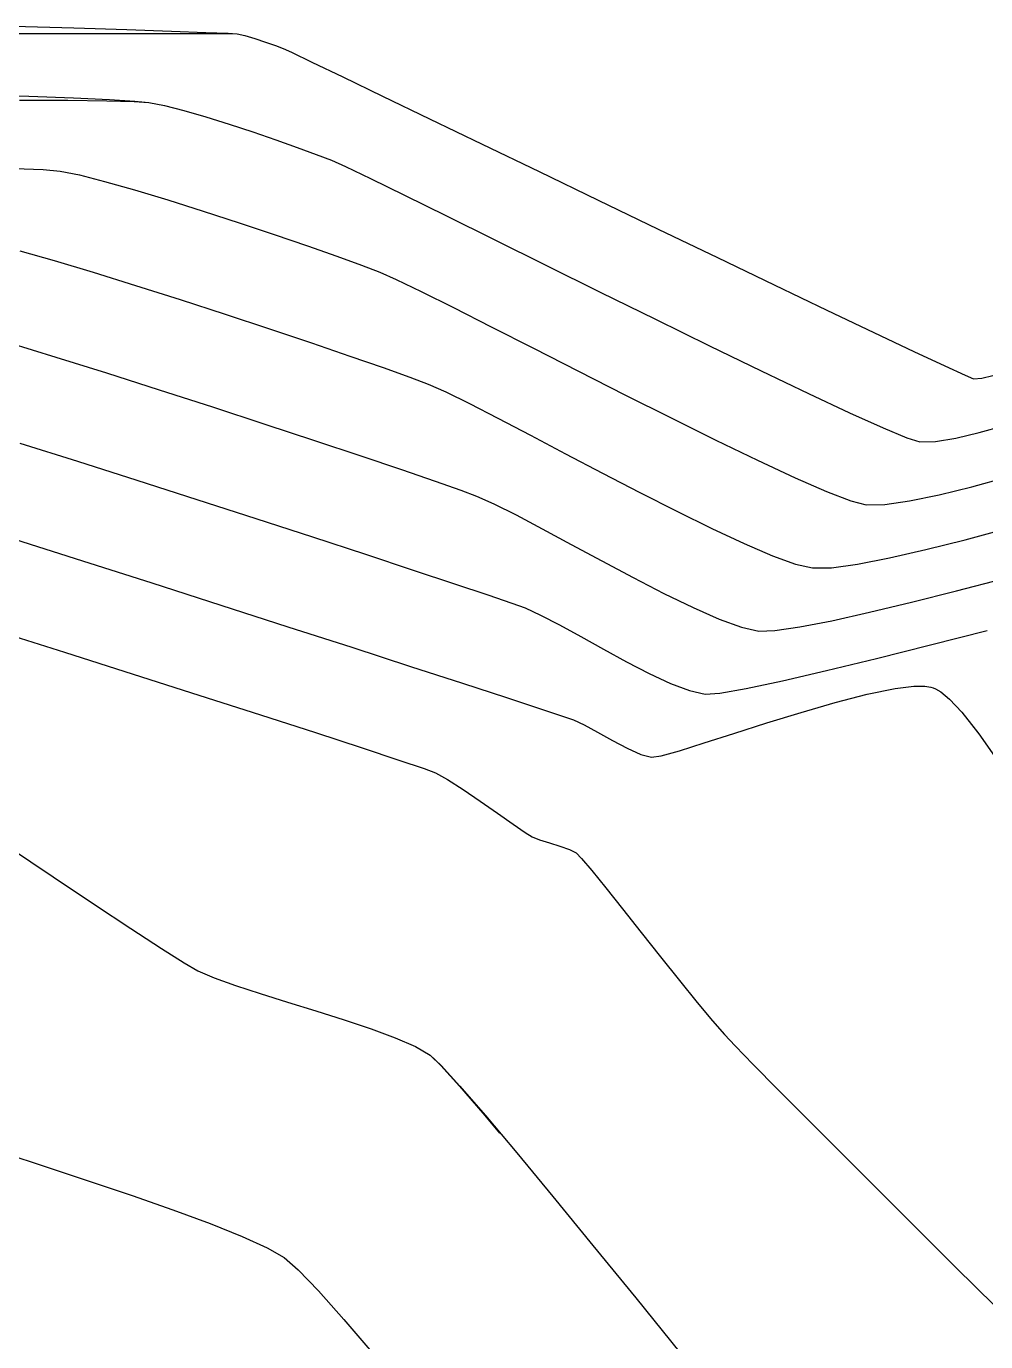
# Model space of a CAD drawing. Header units: metres. Extents: x 708868 to 711043, y 5411316 to 5413138.
# Drawn here: x 709548.8 to 709590.9, y 5411999.7 to 5412057.4 of the extents above; entities that cross this region are included whole.
import ezdxf

# ---------------------------------------------------------------- set-up
doc = ezdxf.new("R2010")
doc.units = ezdxf.units.M
for name, color, linetype in [('Rionegro 2010_Contours', 7, 'Continuous'), ('Rionegro 2014_Contours', 7, 'Continuous'), ('Rionegro 2018_Contours', 7, 'Continuous')]:
    doc.layers.add(name, color=color, linetype=linetype)

msp = doc.modelspace()

# ---------------------------------------------------------------- linework, layer by layer
at = {"layer": 'Rionegro 2010_Contours'}
for points in [[(709548.261, 5412057.422, 242), (709550.902, 5412057.348, 242), (709553.234, 5412057.276, 242), (709555.187, 5412057.211, 242), (709556.69, 5412057.156, 242), (709557.673, 5412057.115, 242), (709558.068, 5412057.093, 242), (709558.412, 5412057.016, 242), (709558.85, 5412056.887, 242), (709559.319, 5412056.733, 242), (709559.752, 5412056.58, 242), (709560.085, 5412056.454, 242), (709560.45, 5412056.283, 242), (709561.347, 5412055.854, 242), (709562.704, 5412055.2, 242), (709564.451, 5412054.358, 242), (709566.516, 5412053.361, 242), (709568.829, 5412052.244, 242), (709571.319, 5412051.042, 242), (709573.915, 5412049.79, 242), (709576.547, 5412048.521, 242), (709579.143, 5412047.271, 242), (709581.633, 5412046.075, 242), (709583.946, 5412044.966, 242), (709586.012, 5412043.979, 242), (709587.759, 5412043.15, 242), (709589.117, 5412042.513, 242), (709590.014, 5412042.102, 242), (709590.381, 5412041.952, 242), (709590.741, 5412041.98, 242), (709591.225, 5412042.09, 242)], [(709546.651, 5412054.434, 241), (709548.929, 5412054.356, 241), (709550.889, 5412054.278, 241), (709552.463, 5412054.203, 241), (709553.586, 5412054.136, 241), (709554.19, 5412054.08, 241), (709554.888, 5412053.941, 241), (709555.737, 5412053.725, 241), (709556.694, 5412053.449, 241), (709557.714, 5412053.131, 241), (709558.752, 5412052.789, 241), (709559.765, 5412052.441, 241), (709560.708, 5412052.105, 241), (709561.537, 5412051.799, 241), (709562.208, 5412051.541, 241), (709562.82, 5412051.266, 241), (709563.915, 5412050.742, 241), (709565.417, 5412050.007, 241), (709567.252, 5412049.102, 241), (709569.345, 5412048.066, 241), (709571.622, 5412046.938, 241), (709574.006, 5412045.758, 241), (709576.425, 5412044.566, 241), (709578.803, 5412043.4, 241), (709581.065, 5412042.301, 241), (709583.137, 5412041.307, 241), (709584.944, 5412040.459, 241), (709586.411, 5412039.796, 241), (709587.464, 5412039.357, 241), (709588.027, 5412039.182, 241), (709588.709, 5412039.201, 241), (709589.602, 5412039.348, 241), (709590.625, 5412039.586, 241), (709591.697, 5412039.879, 241)], [(709548.534, 5412047.562, 239), (709550.034, 5412047.139, 239), (709551.748, 5412046.628, 239), (709553.614, 5412046.05, 239), (709555.569, 5412045.429, 239), (709557.55, 5412044.786, 239), (709559.494, 5412044.143, 239), (709561.339, 5412043.523, 239), (709563.02, 5412042.948, 239), (709564.475, 5412042.44, 239), (709565.641, 5412042.022, 239), (709566.455, 5412041.715, 239), (709567.223, 5412041.375, 239), (709568.259, 5412040.867, 239), (709569.514, 5412040.223, 239), (709570.94, 5412039.476, 239), (709572.486, 5412038.661, 239), (709574.105, 5412037.809, 239), (709575.746, 5412036.956, 239), (709577.361, 5412036.133, 239), (709578.9, 5412035.373, 239), (709580.314, 5412034.712, 239), (709581.555, 5412034.18, 239), (709582.573, 5412033.813, 239), (709583.318, 5412033.643, 239), (709584.145, 5412033.656, 239), (709585.295, 5412033.811, 239), (709586.701, 5412034.084, 239), (709588.295, 5412034.449, 239), (709590.011, 5412034.881, 239), (709591.782, 5412035.356, 239)], [(709548.035, 5412043.542, 238), (709550.108, 5412042.904, 238), (709552.334, 5412042.205, 238), (709554.648, 5412041.467, 238), (709556.985, 5412040.712, 238), (709559.281, 5412039.962, 238), (709561.471, 5412039.239, 238), (709563.491, 5412038.565, 238), (709565.276, 5412037.963, 238), (709566.762, 5412037.453, 238), (709567.885, 5412037.059, 238), (709568.579, 5412036.801, 238), (709569.331, 5412036.464, 238), (709570.307, 5412035.973, 238), (709571.456, 5412035.365, 238), (709572.729, 5412034.679, 238), (709574.077, 5412033.953, 238), (709575.45, 5412033.224, 238), (709576.799, 5412032.53, 238), (709578.074, 5412031.911, 238), (709579.226, 5412031.402, 238), (709580.206, 5412031.044, 238), (709580.964, 5412030.873, 238), (709581.671, 5412030.896, 238), (709582.759, 5412031.055, 238), (709584.164, 5412031.33, 238), (709585.821, 5412031.698, 238), (709587.666, 5412032.142, 238), (709589.637, 5412032.639, 238), (709591.668, 5412033.17, 238)], [(709548.539, 5412039.126, 237), (709551.061, 5412038.33, 237), (709553.667, 5412037.499, 237), (709556.296, 5412036.654, 237), (709558.887, 5412035.816, 237), (709561.375, 5412035.006, 237), (709563.701, 5412034.245, 237), (709565.801, 5412033.552, 237), (709567.613, 5412032.95, 237), (709569.075, 5412032.458, 237), (709570.126, 5412032.097, 237), (709570.702, 5412031.888, 237), (709571.389, 5412031.577, 237), (709572.218, 5412031.144, 237), (709573.15, 5412030.631, 237), (709574.143, 5412030.077, 237), (709575.157, 5412029.523, 237), (709576.151, 5412029.009, 237), (709577.085, 5412028.574, 237), (709577.918, 5412028.258, 237), (709578.61, 5412028.103, 237), (709579.256, 5412028.152, 237), (709580.412, 5412028.357, 237), (709581.996, 5412028.694, 237), (709583.927, 5412029.141, 237), (709586.122, 5412029.674, 237), (709588.5, 5412030.268, 237), (709590.979, 5412030.902, 237)], [(709548.299, 5412034.91, 236), (709551.284, 5412033.96, 236), (709554.325, 5412032.987, 236), (709557.354, 5412032.014, 236), (709560.301, 5412031.065, 236), (709563.097, 5412030.161, 236), (709565.672, 5412029.325, 236), (709567.959, 5412028.581, 236), (709569.886, 5412027.951, 236), (709571.386, 5412027.459, 236), (709572.389, 5412027.126, 236), (709572.826, 5412026.975, 236), (709573.297, 5412026.752, 236), (709573.887, 5412026.43, 236), (709574.538, 5412026.068, 236), (709575.189, 5412025.726, 236), (709575.781, 5412025.461, 236), (709576.256, 5412025.333, 236), (709576.682, 5412025.401, 236), (709577.477, 5412025.623, 236), (709578.565, 5412025.961, 236), (709579.869, 5412026.379, 236), (709581.313, 5412026.839, 236), (709582.82, 5412027.304, 236), (709584.312, 5412027.736, 236), (709585.714, 5412028.098, 236), (709586.949, 5412028.352, 236), (709587.765, 5412028.452, 236), (709588.252, 5412028.455, 236), (709588.506, 5412028.418, 236), (709588.611, 5412028.387, 236), (709588.72, 5412028.341, 236), (709588.951, 5412028.202, 236), (709589.328, 5412027.891, 236), (709589.876, 5412027.307, 236), (709590.554, 5412026.442, 236)], [(709548.042, 5412021.408, 234), (709550, 5412020.089, 234), (709551.81, 5412018.876, 234), (709553.412, 5412017.813, 234), (709554.744, 5412016.943, 234), (709555.744, 5412016.31, 234), (709556.351, 5412015.959, 234), (709557.062, 5412015.65, 234), (709557.992, 5412015.314, 234), (709559.084, 5412014.958, 234), (709560.282, 5412014.584, 234), (709561.529, 5412014.199, 234), (709562.77, 5412013.806, 234), (709563.948, 5412013.411, 234), (709565.007, 5412013.017, 234), (709565.89, 5412012.631, 234), (709566.542, 5412012.256, 234), (709567.014, 5412011.806, 234), (709567.826, 5412010.902, 234), (709568.935, 5412009.603, 234), (709569.58, 5412008.827, 234)]]:
    msp.add_polyline3d(points, dxfattribs=at)
at = {"layer": 'Rionegro 2014_Contours'}
for points in [[(709547.487, 5412057.101, 242), (709550.32, 5412057.106, 242), (709552.833, 5412057.11, 242), (709554.945, 5412057.11, 242), (709556.575, 5412057.108, 242), (709557.643, 5412057.102, 242), (709558.068, 5412057.093, 242), (709558.412, 5412057.016, 242), (709558.85, 5412056.887, 242), (709559.319, 5412056.733, 242), (709559.752, 5412056.58, 242), (709560.085, 5412056.454, 242), (709560.45, 5412056.283, 242), (709561.347, 5412055.854, 242), (709562.704, 5412055.2, 242), (709564.451, 5412054.358, 242), (709566.516, 5412053.361, 242), (709568.829, 5412052.244, 242), (709571.319, 5412051.042, 242), (709573.915, 5412049.79, 242), (709576.547, 5412048.521, 242), (709579.143, 5412047.271, 242), (709581.633, 5412046.075, 242), (709583.946, 5412044.966, 242), (709586.012, 5412043.979, 242), (709587.759, 5412043.15, 242), (709589.117, 5412042.513, 242), (709590.014, 5412042.102, 242), (709590.381, 5412041.952, 242), (709590.741, 5412041.98, 242), (709591.225, 5412042.09, 242)], [(709548.525, 5412054.184, 241), (709550.644, 5412054.173, 241), (709552.347, 5412054.153, 241), (709553.555, 5412054.122, 241), (709554.19, 5412054.08, 241), (709554.888, 5412053.941, 241), (709555.737, 5412053.725, 241), (709556.694, 5412053.449, 241), (709557.714, 5412053.131, 241), (709558.752, 5412052.789, 241), (709559.765, 5412052.441, 241), (709560.708, 5412052.105, 241), (709561.537, 5412051.799, 241), (709562.208, 5412051.541, 241), (709562.82, 5412051.266, 241), (709563.915, 5412050.742, 241), (709565.417, 5412050.007, 241), (709567.252, 5412049.102, 241), (709569.345, 5412048.066, 241), (709571.622, 5412046.938, 241), (709574.006, 5412045.758, 241), (709576.425, 5412044.566, 241), (709578.803, 5412043.4, 241), (709581.065, 5412042.301, 241), (709583.137, 5412041.307, 241), (709584.944, 5412040.459, 241), (709586.411, 5412039.796, 241), (709587.464, 5412039.357, 241), (709588.027, 5412039.182, 241), (709588.709, 5412039.201, 241), (709589.602, 5412039.348, 241), (709590.625, 5412039.586, 241), (709591.697, 5412039.879, 241)], [(709548.296, 5412051.173, 240), (709549.561, 5412051.129, 240), (709550.311, 5412051.066, 240), (709551.147, 5412050.898, 240), (709552.253, 5412050.616, 240), (709553.567, 5412050.243, 240), (709555.029, 5412049.8, 240), (709556.579, 5412049.311, 240), (709558.157, 5412048.796, 240), (709559.701, 5412048.279, 240), (709561.151, 5412047.782, 240), (709562.446, 5412047.326, 240), (709563.527, 5412046.934, 240), (709564.332, 5412046.628, 240), (709565.05, 5412046.309, 240), (709566.147, 5412045.778, 240), (709567.558, 5412045.073, 240), (709569.221, 5412044.231, 240), (709571.071, 5412043.289, 240), (709573.046, 5412042.283, 240), (709575.08, 5412041.251, 240), (709577.112, 5412040.231, 240), (709579.076, 5412039.258, 240), (709580.911, 5412038.37, 240), (709582.551, 5412037.605, 240), (709583.934, 5412036.999, 240), (709584.995, 5412036.589, 240), (709585.673, 5412036.412, 240), (709586.487, 5412036.428, 240), (709587.581, 5412036.586, 240), (709588.88, 5412036.856, 240), (709590.307, 5412037.208, 240), (709591.787, 5412037.61, 240)], [(709548.534, 5412047.562, 239), (709550.034, 5412047.139, 239), (709551.748, 5412046.628, 239), (709553.614, 5412046.05, 239), (709555.569, 5412045.429, 239), (709557.55, 5412044.786, 239), (709559.494, 5412044.143, 239), (709561.339, 5412043.523, 239), (709563.02, 5412042.948, 239), (709564.475, 5412042.44, 239), (709565.641, 5412042.022, 239), (709566.455, 5412041.715, 239), (709567.223, 5412041.375, 239), (709568.259, 5412040.867, 239), (709569.514, 5412040.223, 239), (709570.94, 5412039.476, 239), (709572.486, 5412038.661, 239), (709574.105, 5412037.809, 239), (709575.746, 5412036.956, 239), (709577.361, 5412036.133, 239), (709578.9, 5412035.373, 239), (709580.314, 5412034.712, 239), (709581.555, 5412034.18, 239), (709582.573, 5412033.813, 239), (709583.318, 5412033.643, 239), (709584.145, 5412033.656, 239), (709585.295, 5412033.811, 239), (709586.701, 5412034.084, 239), (709588.295, 5412034.449, 239), (709590.011, 5412034.881, 239), (709591.782, 5412035.356, 239)], [(709548.035, 5412043.542, 238), (709550.108, 5412042.904, 238), (709552.334, 5412042.205, 238), (709554.648, 5412041.467, 238), (709556.985, 5412040.712, 238), (709559.281, 5412039.962, 238), (709561.471, 5412039.239, 238), (709563.491, 5412038.565, 238), (709565.276, 5412037.963, 238), (709566.762, 5412037.453, 238), (709567.885, 5412037.059, 238), (709568.579, 5412036.801, 238), (709569.331, 5412036.464, 238), (709570.307, 5412035.973, 238), (709571.456, 5412035.365, 238), (709572.729, 5412034.679, 238), (709574.077, 5412033.953, 238), (709575.45, 5412033.224, 238), (709576.799, 5412032.53, 238), (709578.074, 5412031.911, 238), (709579.226, 5412031.402, 238), (709580.206, 5412031.044, 238), (709580.964, 5412030.873, 238), (709581.671, 5412030.896, 238), (709582.759, 5412031.055, 238), (709584.164, 5412031.33, 238), (709585.821, 5412031.698, 238), (709587.666, 5412032.142, 238), (709589.637, 5412032.639, 238), (709591.668, 5412033.17, 238)], [(709548.539, 5412039.126, 237), (709551.061, 5412038.33, 237), (709553.667, 5412037.499, 237), (709556.296, 5412036.654, 237), (709558.887, 5412035.816, 237), (709561.375, 5412035.006, 237), (709563.701, 5412034.245, 237), (709565.801, 5412033.552, 237), (709567.613, 5412032.95, 237), (709569.075, 5412032.458, 237), (709570.126, 5412032.097, 237), (709570.702, 5412031.888, 237), (709571.389, 5412031.577, 237), (709572.218, 5412031.144, 237), (709573.15, 5412030.631, 237), (709574.143, 5412030.077, 237), (709575.157, 5412029.523, 237), (709576.151, 5412029.009, 237), (709577.085, 5412028.574, 237), (709577.918, 5412028.258, 237), (709578.61, 5412028.103, 237), (709579.256, 5412028.152, 237), (709580.412, 5412028.357, 237), (709581.996, 5412028.694, 237), (709583.927, 5412029.141, 237), (709586.122, 5412029.674, 237), (709588.5, 5412030.268, 237), (709590.979, 5412030.902, 237)], [(709548.299, 5412034.91, 236), (709551.284, 5412033.96, 236), (709554.325, 5412032.987, 236), (709557.354, 5412032.014, 236), (709560.301, 5412031.065, 236), (709563.097, 5412030.161, 236), (709565.672, 5412029.325, 236), (709567.959, 5412028.581, 236), (709569.886, 5412027.951, 236), (709571.386, 5412027.459, 236), (709572.389, 5412027.126, 236), (709572.826, 5412026.975, 236), (709573.297, 5412026.752, 236), (709573.887, 5412026.43, 236), (709574.538, 5412026.068, 236), (709575.189, 5412025.726, 236), (709575.781, 5412025.461, 236), (709576.256, 5412025.333, 236), (709576.682, 5412025.401, 236), (709577.477, 5412025.623, 236), (709578.565, 5412025.961, 236), (709579.869, 5412026.379, 236), (709581.313, 5412026.839, 236), (709582.82, 5412027.304, 236), (709584.312, 5412027.736, 236), (709585.714, 5412028.098, 236), (709586.949, 5412028.352, 236), (709587.765, 5412028.452, 236), (709588.252, 5412028.455, 236), (709588.506, 5412028.418, 236), (709588.611, 5412028.387, 236), (709588.72, 5412028.341, 236), (709588.951, 5412028.202, 236), (709589.328, 5412027.891, 236), (709589.876, 5412027.307, 236), (709590.62, 5412026.358, 236), (709591.402, 5412025.234, 236)], [(709547.43, 5412030.916, 235), (709550.488, 5412029.946, 235), (709553.503, 5412028.985, 235), (709556.396, 5412028.06, 235), (709559.089, 5412027.194, 235), (709561.502, 5412026.414, 235), (709563.556, 5412025.744, 235), (709565.172, 5412025.21, 235), (709566.271, 5412024.837, 235), (709566.773, 5412024.65, 235), (709567.306, 5412024.353, 235), (709567.986, 5412023.917, 235), (709568.741, 5412023.404, 235), (709569.497, 5412022.877, 235), (709570.178, 5412022.399, 235), (709570.71, 5412022.031, 235), (709571.02, 5412021.836, 235), (709571.342, 5412021.709, 235), (709571.772, 5412021.574, 235), (709572.234, 5412021.433, 235), (709572.652, 5412021.285, 235), (709572.952, 5412021.134, 235), (709573.183, 5412020.892, 235), (709573.629, 5412020.359, 235), (709574.244, 5412019.598, 235), (709574.984, 5412018.673, 235), (709575.801, 5412017.644, 235), (709576.65, 5412016.576, 235), (709577.486, 5412015.531, 235), (709578.263, 5412014.571, 235), (709578.935, 5412013.76, 235), (709579.456, 5412013.159, 235), (709579.924, 5412012.664, 235), (709580.721, 5412011.846, 235), (709581.796, 5412010.755, 235), (709583.101, 5412009.44, 235), (709584.585, 5412007.951, 235), (709586.198, 5412006.338, 235), (709587.891, 5412004.651, 235), (709589.612, 5412002.939, 235), (709591.313, 5412001.251, 235)], [(709548.042, 5412021.408, 234), (709550, 5412020.089, 234), (709551.81, 5412018.876, 234), (709553.412, 5412017.813, 234), (709554.744, 5412016.943, 234), (709555.744, 5412016.31, 234), (709556.351, 5412015.959, 234), (709557.062, 5412015.65, 234), (709557.992, 5412015.314, 234), (709559.084, 5412014.958, 234), (709560.282, 5412014.584, 234), (709561.529, 5412014.199, 234), (709562.77, 5412013.806, 234), (709563.948, 5412013.411, 234), (709565.007, 5412013.017, 234), (709565.89, 5412012.631, 234), (709566.542, 5412012.256, 234), (709567.018, 5412011.806, 234), (709567.839, 5412010.902, 234), (709568.961, 5412009.603, 234), (709570.34, 5412007.965, 234), (709571.93, 5412006.047, 234), (709573.685, 5412003.906, 234), (709575.562, 5412001.6, 234), (709577.516, 5411999.187, 234)], [(709547.83, 5412007.969, 233), (709549.683, 5412007.361, 233), (709551.584, 5412006.73, 233), (709553.463, 5412006.091, 233), (709555.252, 5412005.463, 233), (709556.882, 5412004.861, 233), (709558.284, 5412004.302, 233), (709559.391, 5412003.802, 233), (709560.132, 5412003.378, 233), (709560.748, 5412002.834, 233), (709561.638, 5412001.904, 233), (709562.758, 5412000.646, 233), (709564.063, 5411999.119, 233)]]:
    msp.add_polyline3d(points, dxfattribs=at)
at = {"layer": 'Rionegro 2018_Contours'}
for points in [[(709547.487, 5412057.101, 242), (709550.32, 5412057.106, 242), (709552.833, 5412057.11, 242), (709554.945, 5412057.11, 242), (709556.575, 5412057.108, 242), (709557.643, 5412057.102, 242), (709558.068, 5412057.093, 242), (709558.412, 5412057.016, 242), (709558.85, 5412056.887, 242), (709559.319, 5412056.733, 242), (709559.752, 5412056.58, 242), (709560.085, 5412056.454, 242), (709560.45, 5412056.283, 242), (709561.347, 5412055.854, 242), (709562.704, 5412055.2, 242), (709564.451, 5412054.358, 242), (709566.516, 5412053.361, 242), (709568.829, 5412052.244, 242), (709571.319, 5412051.042, 242), (709573.915, 5412049.79, 242), (709576.547, 5412048.521, 242), (709579.143, 5412047.271, 242), (709581.633, 5412046.075, 242), (709583.946, 5412044.966, 242), (709586.012, 5412043.979, 242), (709587.759, 5412043.15, 242), (709589.117, 5412042.513, 242), (709590.014, 5412042.102, 242), (709590.381, 5412041.952, 242), (709590.741, 5412041.98, 242), (709591.225, 5412042.09, 242)], [(709548.525, 5412054.184, 241), (709550.644, 5412054.173, 241), (709552.347, 5412054.153, 241), (709553.555, 5412054.122, 241), (709554.19, 5412054.08, 241), (709554.888, 5412053.941, 241), (709555.737, 5412053.725, 241), (709556.694, 5412053.449, 241), (709557.714, 5412053.131, 241), (709558.752, 5412052.789, 241), (709559.765, 5412052.441, 241), (709560.708, 5412052.105, 241), (709561.537, 5412051.799, 241), (709562.208, 5412051.541, 241), (709562.82, 5412051.266, 241), (709563.915, 5412050.742, 241), (709565.417, 5412050.007, 241), (709567.252, 5412049.102, 241), (709569.345, 5412048.066, 241), (709571.622, 5412046.938, 241), (709574.006, 5412045.758, 241), (709576.425, 5412044.566, 241), (709578.803, 5412043.4, 241), (709581.065, 5412042.301, 241), (709583.137, 5412041.307, 241), (709584.944, 5412040.459, 241), (709586.411, 5412039.796, 241), (709587.464, 5412039.357, 241), (709588.027, 5412039.182, 241), (709588.709, 5412039.201, 241), (709589.602, 5412039.348, 241), (709590.625, 5412039.586, 241), (709591.697, 5412039.879, 241)], [(709548.296, 5412051.173, 240), (709549.561, 5412051.129, 240), (709550.311, 5412051.066, 240), (709551.147, 5412050.898, 240), (709552.253, 5412050.616, 240), (709553.567, 5412050.243, 240), (709555.029, 5412049.8, 240), (709556.579, 5412049.311, 240), (709558.157, 5412048.796, 240), (709559.701, 5412048.279, 240), (709561.151, 5412047.782, 240), (709562.446, 5412047.326, 240), (709563.527, 5412046.934, 240), (709564.332, 5412046.628, 240), (709565.05, 5412046.309, 240), (709566.147, 5412045.778, 240), (709567.558, 5412045.073, 240), (709569.221, 5412044.231, 240), (709571.071, 5412043.289, 240), (709573.046, 5412042.283, 240), (709575.08, 5412041.251, 240), (709577.112, 5412040.231, 240), (709579.076, 5412039.258, 240), (709580.911, 5412038.37, 240), (709582.551, 5412037.605, 240), (709583.934, 5412036.999, 240), (709584.995, 5412036.589, 240), (709585.673, 5412036.412, 240), (709586.487, 5412036.428, 240), (709587.581, 5412036.586, 240), (709588.88, 5412036.856, 240), (709590.307, 5412037.208, 240), (709591.787, 5412037.61, 240)], [(709548.534, 5412047.562, 239), (709550.034, 5412047.139, 239), (709551.748, 5412046.628, 239), (709553.614, 5412046.05, 239), (709555.569, 5412045.429, 239), (709557.55, 5412044.786, 239), (709559.494, 5412044.143, 239), (709561.339, 5412043.523, 239), (709563.02, 5412042.948, 239), (709564.475, 5412042.44, 239), (709565.641, 5412042.022, 239), (709566.455, 5412041.715, 239), (709567.223, 5412041.375, 239), (709568.259, 5412040.867, 239), (709569.514, 5412040.223, 239), (709570.94, 5412039.476, 239), (709572.486, 5412038.661, 239), (709574.105, 5412037.809, 239), (709575.746, 5412036.956, 239), (709577.361, 5412036.133, 239), (709578.9, 5412035.373, 239), (709580.314, 5412034.712, 239), (709581.555, 5412034.18, 239), (709582.573, 5412033.813, 239), (709583.318, 5412033.643, 239), (709584.145, 5412033.656, 239), (709585.295, 5412033.811, 239), (709586.701, 5412034.084, 239), (709588.295, 5412034.449, 239), (709590.011, 5412034.881, 239), (709591.782, 5412035.356, 239)], [(709548.035, 5412043.542, 238), (709550.108, 5412042.904, 238), (709552.334, 5412042.205, 238), (709554.648, 5412041.467, 238), (709556.985, 5412040.712, 238), (709559.281, 5412039.962, 238), (709561.471, 5412039.239, 238), (709563.491, 5412038.565, 238), (709565.276, 5412037.963, 238), (709566.762, 5412037.453, 238), (709567.885, 5412037.059, 238), (709568.579, 5412036.801, 238), (709569.331, 5412036.464, 238), (709570.307, 5412035.973, 238), (709571.456, 5412035.365, 238), (709572.729, 5412034.679, 238), (709574.077, 5412033.953, 238), (709575.45, 5412033.224, 238), (709576.799, 5412032.53, 238), (709578.074, 5412031.911, 238), (709579.226, 5412031.402, 238), (709580.206, 5412031.044, 238), (709580.964, 5412030.873, 238), (709581.671, 5412030.896, 238), (709582.759, 5412031.055, 238), (709584.164, 5412031.33, 238), (709585.821, 5412031.698, 238), (709587.666, 5412032.142, 238), (709589.637, 5412032.639, 238), (709591.668, 5412033.17, 238)], [(709548.539, 5412039.126, 237), (709551.061, 5412038.33, 237), (709553.667, 5412037.499, 237), (709556.296, 5412036.654, 237), (709558.887, 5412035.816, 237), (709561.375, 5412035.006, 237), (709563.701, 5412034.245, 237), (709565.801, 5412033.552, 237), (709567.613, 5412032.95, 237), (709569.075, 5412032.458, 237), (709570.126, 5412032.097, 237), (709570.702, 5412031.888, 237), (709571.389, 5412031.577, 237), (709572.218, 5412031.144, 237), (709573.15, 5412030.631, 237), (709574.143, 5412030.077, 237), (709575.157, 5412029.523, 237), (709576.151, 5412029.009, 237), (709577.085, 5412028.574, 237), (709577.918, 5412028.258, 237), (709578.61, 5412028.103, 237), (709579.256, 5412028.152, 237), (709580.412, 5412028.357, 237), (709581.996, 5412028.694, 237), (709583.927, 5412029.141, 237), (709586.122, 5412029.674, 237), (709588.5, 5412030.268, 237), (709590.979, 5412030.902, 237)], [(709548.299, 5412034.91, 236), (709551.284, 5412033.96, 236), (709554.325, 5412032.987, 236), (709557.354, 5412032.014, 236), (709560.301, 5412031.065, 236), (709563.097, 5412030.161, 236), (709565.672, 5412029.325, 236), (709567.959, 5412028.581, 236), (709569.886, 5412027.951, 236), (709571.386, 5412027.459, 236), (709572.389, 5412027.126, 236), (709572.826, 5412026.975, 236), (709573.297, 5412026.752, 236), (709573.887, 5412026.43, 236), (709574.538, 5412026.068, 236), (709575.189, 5412025.726, 236), (709575.781, 5412025.461, 236), (709576.256, 5412025.333, 236), (709576.682, 5412025.401, 236), (709577.477, 5412025.623, 236), (709578.565, 5412025.961, 236), (709579.869, 5412026.379, 236), (709581.313, 5412026.839, 236), (709582.82, 5412027.304, 236), (709584.312, 5412027.736, 236), (709585.714, 5412028.098, 236), (709586.949, 5412028.352, 236), (709587.765, 5412028.452, 236), (709588.252, 5412028.455, 236), (709588.506, 5412028.418, 236), (709588.611, 5412028.387, 236), (709588.72, 5412028.341, 236), (709588.951, 5412028.202, 236), (709589.328, 5412027.891, 236), (709589.876, 5412027.307, 236), (709590.62, 5412026.358, 236), (709591.402, 5412025.234, 236)], [(709547.43, 5412030.916, 235), (709550.488, 5412029.946, 235), (709553.503, 5412028.985, 235), (709556.396, 5412028.06, 235), (709559.089, 5412027.194, 235), (709561.502, 5412026.414, 235), (709563.556, 5412025.744, 235), (709565.172, 5412025.21, 235), (709566.271, 5412024.837, 235), (709566.773, 5412024.65, 235), (709567.306, 5412024.353, 235), (709567.986, 5412023.917, 235), (709568.741, 5412023.404, 235), (709569.497, 5412022.877, 235), (709570.178, 5412022.399, 235), (709570.71, 5412022.031, 235), (709571.02, 5412021.836, 235), (709571.342, 5412021.709, 235), (709571.772, 5412021.574, 235), (709572.234, 5412021.433, 235), (709572.652, 5412021.285, 235), (709572.952, 5412021.134, 235), (709573.183, 5412020.892, 235), (709573.629, 5412020.359, 235), (709574.244, 5412019.598, 235), (709574.984, 5412018.673, 235), (709575.801, 5412017.644, 235), (709576.65, 5412016.576, 235), (709577.486, 5412015.531, 235), (709578.263, 5412014.571, 235), (709578.935, 5412013.76, 235), (709579.456, 5412013.159, 235), (709579.924, 5412012.664, 235), (709580.721, 5412011.846, 235), (709581.796, 5412010.755, 235), (709583.101, 5412009.44, 235), (709584.585, 5412007.951, 235), (709586.198, 5412006.338, 235), (709587.891, 5412004.651, 235), (709589.612, 5412002.939, 235), (709591.313, 5412001.251, 235)], [(709548.042, 5412021.408, 234), (709550, 5412020.089, 234), (709551.81, 5412018.876, 234), (709553.412, 5412017.813, 234), (709554.744, 5412016.943, 234), (709555.744, 5412016.31, 234), (709556.351, 5412015.959, 234), (709557.062, 5412015.65, 234), (709557.992, 5412015.314, 234), (709559.084, 5412014.958, 234), (709560.282, 5412014.584, 234), (709561.529, 5412014.199, 234), (709562.77, 5412013.806, 234), (709563.948, 5412013.411, 234), (709565.007, 5412013.017, 234), (709565.89, 5412012.631, 234), (709566.542, 5412012.256, 234), (709567.018, 5412011.806, 234), (709567.839, 5412010.902, 234), (709568.961, 5412009.603, 234), (709570.34, 5412007.965, 234), (709571.93, 5412006.047, 234), (709573.685, 5412003.906, 234), (709575.562, 5412001.6, 234), (709577.516, 5411999.187, 234)], [(709547.83, 5412007.969, 233), (709549.683, 5412007.361, 233), (709551.584, 5412006.73, 233), (709553.463, 5412006.091, 233), (709555.252, 5412005.463, 233), (709556.882, 5412004.861, 233), (709558.284, 5412004.302, 233), (709559.391, 5412003.802, 233), (709560.132, 5412003.378, 233), (709560.748, 5412002.834, 233), (709561.638, 5412001.904, 233), (709562.758, 5412000.646, 233), (709564.063, 5411999.119, 233)]]:
    msp.add_polyline3d(points, dxfattribs=at)

doc.saveas('drawing.dxf')
